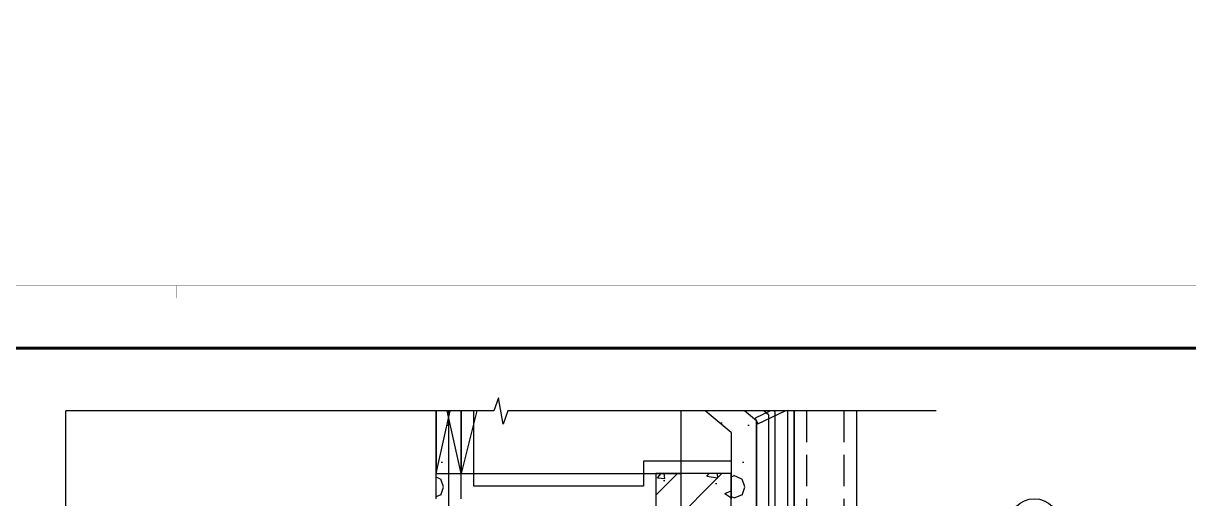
# Model space of a CAD drawing. Extents: x 116425 to 211028, y 11881 to 56060.
# Drawn here: x 141485 to 150766, y 43258 to 47049 of the extents above; entities that cross this region are included whole.
import ezdxf
from ezdxf.xclip import XClip

# ---------------------------------------------------------------- set-up
doc = ezdxf.new("R2010")
doc.units = 0
doc.header["$LTSCALE"] = 1000
doc.header["$MEASUREMENT"] = 0
doc.header["$XCLIPFRAME"] = 0
doc.linetypes.add('X-104 13#平面$0$DASH', pattern=[0.35, 0.25, -0.1])
doc.linetypes.add('X-104 13#平面$0$DOTE', pattern=[2.42, 2, -0.2, 0.02, -0.2])
for name, color, linetype in [('01-标注_符号', 200, 'Continuous'), ('01-标注_轴线坐标', 132, 'Continuous'), ('13#楼幕墙$0$A-C_幕墙龙骨', 133, 'Continuous'), ('13#楼幕墙$0$A-C_玻璃幕墙', 140, 'Continuous'), ('X-104 13#平面$0$A-O_散水', 134, 'Continuous'), ('X-104 13#平面$0$A-SUR_保温', 222, 'Continuous'), ('X-104 13#平面$0$A-TECH_暖通', 6, 'Continuous'), ('X-104 13#平面$0$A-TECH_结构', 21, 'Continuous'), ('X-104 13#平面$0$A_AXIS-轴线', 36, 'X-104 13#平面$0$DOTE'), ('X-104 13#平面$0$M-道路 边线', 151, 'Continuous'), ('X-104 13#平面$1$05-填充_天正', 26, 'Continuous'), ('X-104 13#平面$1$A_STR-砌块墙', 121, 'Continuous'), ('X-104 13#平面$1$A_STR-砼柱', 51, 'Continuous')]:
    doc.layers.add(name, color=color, linetype=linetype)
doc.layers.add('104-13#14# B1核心筒$0$04-不打印_辅助线', color=165, linetype='Continuous', plot=False)
doc.layers.add('X-104 13#平面$0$000套内', color=226, linetype='Continuous', lineweight=30, plot=False)
pattern_1 = [(0, (354, -366), (600, 1200), [0, -1200]), (0, (-348, -528), (600, 1200), [0, -1200]), (0, (42, -540), (600, 1200), [0, -1200]), (0, (468, -186), (600, 1200), [0, -1200]), (0, (-30, -600), (600, 1200), [0, -1200]), (0, (588, 570), (600, 1200), [0, -1200]), (0, (222, 474), (600, 1200), [0, -1200]), (0, (414, 324), (600, 1200), [0, -1200]), (0, (-564, 300), (600, 1200), [0, -1200]), (0, (24, 246), (600, 1200), [0, -1200]), (0, (-204, -60), (600, 1200), [0, -1200]), (0, (-192, -510), (600, 1200), [0, -1200]), (0, (258, -558), (600, 1200), [0, -1200]), (0, (588, -30), (600, 1200), [0, -1200]), (0, (-534, -216), (600, 1200), [0, -1200]), (0, (-432, -12), (600, 1200), [0, -1200]), (0, (36, -96), (600, 1200), [0, -1200]), (0, (-132, -270), (600, 1200), [0, -1200]), (0, (-228, 126), (600, 1200), [0, -1200]), (0, (-78, 576), (600, 1200), [0, -1200]), (0, (-486, -468), (600, 1200), [0, -1200]), (0, (174, 330), (600, 1200), [0, -1200]), (0, (-384, 348), (600, 1200), [0, -1200]), (0, (-480, 504), (600, 1200), [0, -1200]), (130.6013, (514.286, 194.286), (-2999.99997, 3600.000016), [52.683, -22074.222]), (18.43495, (428.57, 217.14), (3000, 1200), [54.21, -7535.256]), (90, (428.6, 165.7), (600, 1200), [51.429, -2348.571]), (161.56505, (480, 148.57), (-3000, 1199.9999), [54.21, -7535.256]), (53.1301, (480, 148.57), (600, 1200), [57.143, -5942.857]), (135, (525.7, -462.86), (-600, 1200), [48.487, -3345.625]), (45, (457.14, -462.86), (600, 1200), [48.487, -3345.625]), (135, (491.43, -497.14), (-600, 1200), [48.487, -3345.625]), (45, (491.43, -497.14), (600, 1200), [48.487, -3345.625]), (116.565, (-51.4, 342.9), (-0.0001, 2400), [63.888, -1277.753]), (180, (-80, 400), (-600, 1200), [68.571, -1131.428]), (63.435, (-177.1, 342.9), (5e-06, 2400), [63.888, -1277.753]), (116.565, (-148.6, 285.7), (-0.0001, 2400), [63.888, -1277.753]), (0, (-148.6, 285.7), (600, 1200), [68.571, -1131.428]), (63.435, (-80, 285.7), (5e-06, 2400), [63.888, -1277.753]), (107.10273, (400, -62.857), (-1799.99993, 6000.00001), [77.723, -32565.805]), (143.97263, (377.14, 11.43), (-11399.99986, 8399.99999), [77.723, -16244.04]), (180, (314.3, 57.1), (-600, 1200), [74.286, -1125.714]), (36.02737, (177.14, 11.43), (11399.99992, 8399.99991), [77.723, -16244.04]), (71.56505, (154.29, -57.14), (1800, 6000), [72.28, -7517.186]), (107.10273, (177.143, -131.43), (-1799.99993, 6000.00001), [77.723, -32565.805]), (143.97263, (240, -177.14), (-11399.99986, 8399.99999), [77.723, -16244.04]), (0, (240, -177.1), (600, 1200), [74.286, -1125.714]), (36.02737, (314.29, -177.14), (11399.99992, 8399.99991), [77.723, -16244.04]), (71.56505, (377.14, -131.43), (1800, 6000), [72.28, -7517.186]), (150.25512, (411.43, 497.14), (-1800, 1200), [46.07, -9628.64]), (90, (371.4, 474.3), (600, 1200), [45.714, -2354.285]), (29.74488, (371.43, 474.29), (1800, 1200), [46.07, -9628.64]), (116.565, (131.4, -354.3), (-0.0001, 2400), [63.888, -1277.753]), (168.69007, (102.86, -297.14), (-5400, 1199.99997), [58.275, -12179.371]), (41.18593, (0, -325.714), (14999.99991, 13199.999885), [60.744, -25451.604]), (90, (0, -382.86), (600, 1200), [57.143, -2342.857]), (138.81407, (45.714, -422.857), (-14999.999733, 13200.000084), [60.744, -25451.604]), (16.69924, (45.714, -422.857), (19799.99985, 5999.999937), [59.659, -24997.075]), (60.9454, (102.86, -405.714), (600, 1199.99999), [58.832, -24650.679]), (109.98311, (-371.43, 148.57), (-3000.00001, 8399.999978), [66.884, -28024.395]), (155.556045, (-394.286, 211.43), (-7800.00003, 3599.999925), [69.046, -28930.263]), (24.443955, (-520, 211.43), (7800.000004, 3599.999983), [69.046, -28930.263]), (70.01689, (-542.857, 148.57), (3000.00001, 8399.99998), [66.884, -28024.395]), (109.98311, (-520, 85.714), (-3000.00001, 8399.999978), [66.884, -28024.395]), (160.0169, (-457.14, 62.86), (-3000, 1199.99995), [66.884, -13978.755]), (19.9831, (-457.14, 62.86), (2999.99998, 1200), [66.884, -13978.755]), (70.01689, (-394.286, 85.714), (3000.00001, 8399.99998), [66.884, -28024.395]), (122.00538, (74.29, 40), (-600.00008, 1199.99994), [53.908, -11266.868]), (18.43495, (-5.71, 68.57), (3000, 1200), [54.21, -7535.256]), (90, (-5.7, 17.14), (600, 1200), [51.429, -2348.571]), (161.56505, (45.71, 0), (-3000, 1199.9999), [54.21, -7535.256]), (54.46232, (45.714, 0), (4199.99999, 5999.99999), [49.156, -20596.423]), (116.565, (-274.3, -251.4), (-0.0001, 2400), [63.888, -1277.753]), (180, (-302.9, -194.3), (-600, 1200), [62.857, -1137.143]), (59.03624, (-400, -251.43), (600, 1200), [66.64, -13927.644]), (120.96376, (-365.71, -308.57), (-600.00008, 1199.99994), [66.64, -13927.644]), (0, (-365.7, -308.6), (600, 1200), [62.857, -1137.143]), (63.435, (-302.9, -308.6), (5e-06, 2400), [63.888, -1277.753])]

# ---------------------------------------------------------------- blocks, each defined once
blk = doc.blocks.new('X-104 13#平面$0$轴网')
at = {"layer": 'X-104 13#平面$0$A_AXIS-轴线', "linetype": 'X-104 13#平面$0$DOTE'}
blk.add_line((57500, -7401), (57500, 24620.3), dxfattribs=at)
blk = doc.blocks.new('13#楼幕墙')
at = {"layer": '13#楼幕墙$0$A-C_幕墙龙骨'}
blk.add_lwpolyline([(58089.4, 18842.7), (58110.6, 18797.4), (58382.5, 18924.2), (58361.3, 18969.5)], close=True, dxfattribs=at)
at = {"layer": '13#楼幕墙$0$A-C_玻璃幕墙'}
for p, q in [((58350, 12030), (58350, 18936.6)), ((58200, 12030), (58200, 18866.6)), ((58100, -800), (58100, 18820))]:
    blk.add_line(p, q, dxfattribs=at)
for points in [[(4492.6, 15500), (-900, 15500), (-900, -1700), (22100, -1700), (22100, -1100), (58400, -1100), (58400, 18959.9), (53293.2, 23245), (37800, 14300), (37800, 10200), (12500, 10200), (4492.6, 15500)], [(58350, 18936.6), (53287.9, 23184.2), (37850, 14271.1)], [(58200, 18866.6), (53271.9, 23001.8), (43347.6, 17266.1)], [(58100, 18820), (53261.3, 22880.2), (38100, 14126.8)]]:
    blk.add_lwpolyline(points, dxfattribs=at)
blk = doc.blocks.new('*U227')
blk.add_lwpolyline([(200, 0), (200, 900), (0, 900), (0, 0), (200, 0), (0, 900), (0, 0), (200, 900)])
blk = doc.blocks.new('X-104 13#平面$0$A$C0BB3323F')
at = {"layer": 'Defpoints'}
blk.add_lwpolyline([(59300, 600), (59300, 20660), (54205, 24935), (38700, 16000), (38700, 11900), (13400, 11900), (5392.6, 17200), (0, 17200), (0, 0), (23000, 0), (23000, 600)], close=True, dxfattribs=at)
at = {"layer": 'X-104 13#平面$0$M-道路 边线', "ltscale": 0.5}
blk.add_arc((54069.2, 17783.3), 8000, 0.02044, 119.60761, dxfattribs=at)
blk = doc.blocks.new('X-104 13#平面')
at = {"layer": 'X-104 13#平面$1$05-填充_天正'}
h = blk.add_hatch(dxfattribs=at)
h.set_pattern_fill('加气混凝土', color=256, scale=100, style=0)
h.set_pattern_definition(pattern_1)
h.paths.add_polyline_path([(55650, 18133.3), (55750, 18200), (55750, 19419.6), (55550, 19492.3), (55550, 18200)])
h = blk.add_hatch(dxfattribs=at)
h.set_pattern_fill('加气混凝土', color=256, scale=100, style=0)
h.set_pattern_definition(pattern_1)
h.paths.add_polyline_path([(57900, 18726.8), (58100, 18820), (57728, 19132.1), (57599.5, 18978.9)])
h = blk.add_hatch(dxfattribs=at)
h.set_pattern_fill('加气混凝土', color=256, scale=100, style=0)
h.set_pattern_definition(pattern_1)
h.paths.add_polyline_path([(58100, 18820), (57900, 18726.8), (57900, 18200), (58100, 18000)])
h = blk.add_hatch(dxfattribs=at)
h.set_pattern_fill('钢筋混凝土', color=256, scale=100, style=0)
h.set_pattern_definition([(45, (0, 0), (-176.7767, 176.7767), []), (50, (0, 0), (717.26, -62.752), [75, -825]), (355, (0, 0), (-138.751, 752.192), [60, -660]), (100.4514, (59.8, -5.2), (578.509, 689.4395), [63.74, -701.142]), (46.1842, (0, 200), (1067.241, -165.519), [112.5, -1237.5]), (96.6356, (88.9, 186.2), (934.663, 974.118), [95.61, -1051.713]), (351.1842, (0, 200), (934.662, 974.119), [90, -990]), (21, (100, 150), (596.907, -402.619), [75, -825]), (326, (100, 150), (243.315, 725.15), [60, -660]), (71.4514, (149.74, 116.45), (840.223, 322.5305), [63.74, -701.142]), (37.5, (0, 0), (12.1599, 332.8939), [0, -652, 0, -670, 0, -662.5]), (7.5, (0, 0), (263.0695, 394.4117), [0, -382, 0, -637, 0, -252.5]), (327.5, (-223, 0), (533.8224, -22.5549), [0, -250, 0, -780, 0, -1035]), (317.5, (-323, 0), (583.186, 100.105), [0, -325, 0, -518, 0, -735])])
h.paths.add_polyline_path([(57300, 17600), (57900, 17600), (57900, 18400), (57300, 18400)])
at = {"layer": 'X-104 13#平面$0$000套内'}
blk.add_lwpolyline([(7100, -1550), (21950, -1550), (21950, -950), (48400, -950), (48400, 11050), (53400, 11050), (53400, 18100), (58250, 18100), (58250, 18890), (53289.1, 23052.7), (37950, 14213.3), (37950, 10050), (12454.9, 10050), (4447.4, 15350), (4100, 15350), (4100, 6300), (7100, 6300), (7100, -1550)], dxfattribs=at)
blk.add_lwpolyline([(56445.6, 20404.1), (53289.1, 23052.7), (48392.1, 20230.7), (49171, 17336.9), (52006.2, 18100), (55650, 18100), (55650, 19456)], close=True, dxfattribs=at)
at = {"layer": 'X-104 13#平面$0$A-O_散水'}
blk.add_lwpolyline([(58900, 13050), (58900, 19193.2), (53346.4, 23853.1), (37300, 14588.9), (37300, 10700), (23300, 10700), (23300, 10200), (37800, 10200), (37800, 14300), (53293.2, 23245), (58400, 18960), (58400, 13050)], dxfattribs=at)
at = {"layer": 'X-104 13#平面$0$A-O_散水', "linetype": 'X-104 13#平面$0$DASH'}
blk.add_lwpolyline([(58800, 13050), (58800, 19146.5), (53335.8, 23731.5), (37400, 14531.2), (37400, 10600), (23300, 10600), (23300, 10300), (37700, 10300), (37700, 14357.8), (53303.8, 23366.6), (58500, 19006.6), (58500, 13050)], dxfattribs=at)
at = {"layer": 'X-104 13#平面$0$A-SUR_保温'}
blk.add_lwpolyline([(57900, 18500), (57200, 18500), (57200, 18300), (55850, 18300), (55850, 19383.2), (56502.3, 20160.6), (56425.7, 20224.9)], dxfattribs=at)
at = {"layer": 'X-104 13#平面$0$A-TECH_结构'}
for points in [[(58350, -1050), (58350, 18936.6), (53287.9, 23184.2), (37850, 14271.1), (37850, 10150), (12485, 10150), (4477.5, 15450), (-850, 15450), (-850, -1650), (22050, -1650), (22050, -1050)], [(55750, 18400), (57500, 18400), (57500, 18939.9), (56942.1, 19408), (55750, 19408)]]:
    blk.add_lwpolyline(points, close=True, dxfattribs=at)
blk.add_lwpolyline([(56942.1, 19408), (55958.6, 19234.1), (55750, 18400)], dxfattribs=at)
at = {"layer": 'X-104 13#平面$1$A_STR-砌块墙'}
for p, q in [((55550, 18200), (55550, 19492.3)), ((55750, 18200), (55750, 19419.6)), ((58100, 18820), (57728, 19132.1)), ((57900, 18726.8), (57599.5, 18978.9)), ((58100, 18820), (58100, 18000)), ((57900, 18726.8), (57900, 18200))]:
    blk.add_line(p, q, dxfattribs=at)
at = {"layer": 'X-104 13#平面$1$A_STR-砼柱'}
for p, q in [((57900, 18400), (57300, 18400)), ((57300, 18400), (57300, 17600)), ((57900, 17600), (57900, 18400))]:
    blk.add_line(p, q, dxfattribs=at)
for name, p in [('X-104 13#平面$0$A$C0BB3323F', (-900, -1700)), ('X-104 13#平面$0$轴网', (0, 0))]:
    blk.add_blockref(name, p)
at = {"layer": 'X-104 13#平面$0$A-TECH_暖通'}
blk.add_blockref('*U227', (55550, 18400), dxfattribs=at)
at = {"layer": 'X-104 13#平面$0$A-TECH_结构'}
blk.add_blockref('13#楼幕墙', (0, 0), dxfattribs=at)
blk = doc.blocks.new('104-13#14# B1核心筒')
at = {"layer": '104-13#14# B1核心筒$0$04-不打印_辅助线'}
blk.add_lwpolyline([(57900, 25700), (60100, 25700), (60100, 20400), (70100, 20400), (70100, 25700), (74800, 25700), (74800, 18600), (73700, 18600), (73700, 16750), (67100, 16750), (67100, 18400), (57900, 18400), (57900, 25700)], dxfattribs=at)
blk = doc.blocks.new('图框-A1+1-4')
for points, const_width in [([(0, 0), (1051, 0), (1051, 594), (0, 594)], 0.05), ([(976, 584), (25, 584), (25, 10), (976, 10)], 0.5)]:
    blk.add_lwpolyline(points, close=True, dxfattribs=dict(const_width=const_width))
at = {"const_width": 0.05}
blk.add_lwpolyline([(525.5, 594), (525.5, 592)], dxfattribs=at)

msp = doc.modelspace()

# ---------------------------------------------------------------- linework, layer by layer
at = {"layer": '01-标注_符号'}
for points in [[(148754.3, 43958.1), (145344.9, 43958.1), (145306.6, 43853.1), (145269.6, 44063.1), (145232.4, 43958.1), (141822.9, 43958.1)], [(141822.9, 32858.1), (141822.9, 38351.9), (141717.9, 38390.1), (141927.9, 38427.1), (141822.9, 38464.4), (141822.9, 43958.1)]]:
    msp.add_lwpolyline(points, dxfattribs=at)
at = {"layer": '01-标注_轴线坐标'}
msp.add_circle((149536.9, 43058.1), 200, dxfattribs=at)

# ---------------------------------------------------------------- block references
at = {"xscale": 50, "yscale": 50, "zscale": 50}
msp.add_blockref('图框-A1+1-4', (116426.7, 15258.1), dxfattribs=at)
ref = msp.add_blockref('104-13#14# B1核心筒', (73922.9, 25058.1))
XClip(ref).set_block_clipping_path([(52800.0043269884, 5800.0000001481), (58400.0000000775, 18899.9995829565)])
ref = msp.add_blockref('X-104 13#平面', (89222.9, 25058.1))
XClip(ref).set_block_clipping_path([(52600.0000000065, 7800.0004171911), (60173.8070770114, 18900)])

doc.saveas('drawing.dxf')
